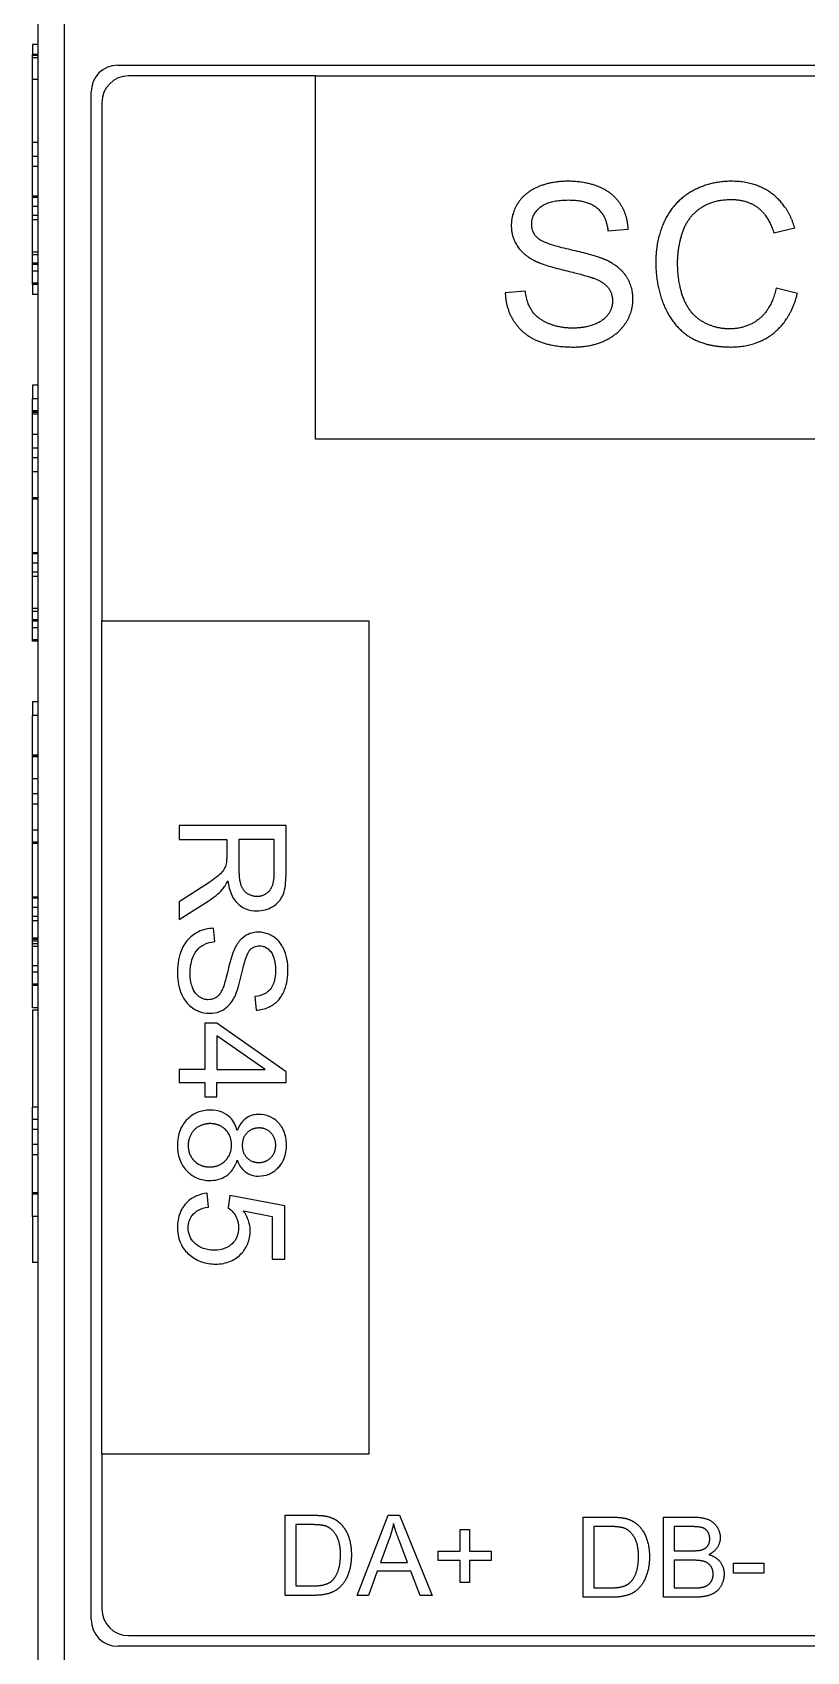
# Model space of a CAD drawing. Header units: millimetres. Extents: x -1721 to 4288, y -273 to 2028.
# Drawn here: x 110.24 to 121.84, y 369.57 to 393.82 of the extents above; entities that cross this region are included whole.
import ezdxf

# ---------------------------------------------------------------- set-up
doc = ezdxf.new("R2010")
doc.units = ezdxf.units.MM
doc.header["$LTSCALE"] = 5
doc.header["$MEASUREMENT"] = 0
doc.layers.add('圖框', color=7, linetype='CONTINUOUS')

msp = doc.modelspace()

# ---------------------------------------------------------------- linework, layer by layer
at = {"layer": '圖框'}
for p, q in [((110.323, 406.218), (110.323, 365.892)), ((110.723, 365.892), (110.723, 406.218)), ((110.243, 393.643), (110.243, 393.493)), ((110.323, 393.643), (110.243, 393.643)), ((110.323, 393.493), (110.243, 393.493)), ((110.243, 393.443), (110.243, 393.477)), ((110.323, 393.477), (110.243, 393.477)), ((110.243, 393.119), (110.243, 393.443)), ((110.323, 393.443), (110.243, 393.443)), ((110.243, 392.176), (110.243, 393.119)), ((110.323, 393.119), (110.243, 393.119)), ((111.523, 393.332), (143.523, 393.332)), ((114.483, 393.172), (111.683, 393.172)), ((114.483, 387.732), (114.483, 393.172)), ((114.483, 393.172), (140.083, 393.172)), ((111.123, 370.052), (111.123, 392.932)), ((111.283, 392.772), (111.283, 385.012)), ((110.323, 392.176), (110.243, 392.176)), ((110.323, 391.966), (110.243, 391.966)), ((110.243, 391.368), (110.243, 391.816)), ((110.323, 391.816), (110.243, 391.816)), ((110.323, 391.368), (110.243, 391.368)), ((110.243, 391.215), (110.243, 391.352)), ((110.323, 391.352), (110.243, 391.352)), ((110.323, 391.215), (110.243, 391.215)), ((110.243, 391.015), (110.243, 391.079)), ((110.323, 391.079), (110.243, 391.079)), ((110.323, 391.015), (110.243, 391.015)), ((118.862, 390.852), (119.165, 390.876)), ((121.348, 390.819), (121.66, 390.894)), ((110.323, 390.532), (110.243, 390.532)), ((110.323, 390.49), (110.243, 390.49)), ((110.243, 390.346), (110.243, 390.366)), ((110.323, 390.366), (110.243, 390.366)), ((110.323, 390.346), (110.243, 390.346)), ((110.243, 390.066), (110.243, 390.245)), ((110.323, 390.245), (110.243, 390.245)), ((110.323, 390.066), (110.243, 390.066)), ((110.243, 390.046), (110.243, 389.896)), ((110.323, 390.046), (110.243, 390.046)), ((121.701, 389.914), (121.382, 389.994)), ((110.323, 389.896), (110.243, 389.896)), ((117.625, 389.948), (117.325, 389.923)), ((110.243, 388.54), (110.243, 388.335)), ((110.323, 388.54), (110.243, 388.54)), ((110.323, 388.335), (110.243, 388.335)), ((110.243, 388.154), (110.243, 388.335)), ((110.323, 388.154), (110.243, 388.154)), ((110.243, 388.132), (110.243, 388.138)), ((110.323, 388.138), (110.243, 388.138)), ((110.243, 388.104), (110.243, 388.132)), ((110.323, 388.132), (110.243, 388.132)), ((110.243, 387.8), (110.243, 388.104)), ((110.323, 388.104), (110.243, 388.104)), ((110.323, 387.8), (110.243, 387.8)), ((110.323, 387.595), (110.243, 387.595)), ((140.083, 387.732), (114.483, 387.732)), ((110.243, 387.24), (110.243, 387.45)), ((110.323, 387.45), (110.243, 387.45)), ((110.323, 387.24), (110.243, 387.24)), ((110.323, 386.852), (110.243, 386.852)), ((110.243, 386.029), (110.243, 386.832)), ((110.323, 386.832), (110.243, 386.832)), ((110.323, 386.029), (110.243, 386.029)), ((110.243, 385.876), (110.243, 386.013)), ((110.323, 386.013), (110.243, 386.013)), ((110.323, 385.876), (110.243, 385.876)), ((110.243, 385.676), (110.243, 385.74)), ((110.323, 385.74), (110.243, 385.74)), ((110.323, 385.676), (110.243, 385.676)), ((110.323, 385.193), (110.243, 385.193)), ((110.323, 385.151), (110.243, 385.151)), ((110.243, 385.006), (110.243, 385.027)), ((110.323, 385.027), (110.243, 385.027)), ((110.323, 385.006), (110.243, 385.006)), ((110.243, 384.727), (110.243, 384.906)), ((110.323, 384.906), (110.243, 384.906)), ((111.283, 385.012), (115.283, 385.012)), ((111.283, 372.532), (111.283, 385.012)), ((115.283, 385.012), (115.283, 372.532)), ((110.323, 384.727), (110.243, 384.727)), ((110.323, 384.707), (110.243, 384.707)), ((110.243, 383.797), (110.243, 383.592)), ((110.323, 383.797), (110.243, 383.797)), ((110.323, 383.592), (110.243, 383.592)), ((110.243, 382.997), (110.243, 383.592)), ((110.323, 382.997), (110.243, 382.997)), ((110.243, 382.975), (110.243, 382.981)), ((110.323, 382.981), (110.243, 382.981)), ((110.243, 382.644), (110.243, 382.975)), ((110.323, 382.975), (110.243, 382.975)), ((110.323, 382.644), (110.243, 382.644)), ((110.323, 382.418), (110.243, 382.418)), ((110.243, 381.874), (110.243, 382.265)), ((110.323, 382.265), (110.243, 382.265)), ((110.243, 381.695), (110.243, 381.874)), ((110.323, 381.874), (110.243, 381.874)), ((112.442, 381.945), (112.442, 381.733)), ((114.042, 381.945), (112.442, 381.945)), ((112.442, 381.733), (113.153, 381.733)), ((113.153, 381.733), (113.153, 381.488)), ((113.865, 381.733), (113.336, 381.733)), ((113.336, 381.733), (113.336, 381.278)), ((113.865, 381.227), (113.865, 381.733)), ((114.042, 381.236), (114.042, 381.945)), ((110.323, 381.695), (110.243, 381.695)), ((110.243, 380.873), (110.243, 381.675)), ((110.323, 381.675), (110.243, 381.675)), ((112.775, 381.014), (112.442, 380.802)), ((110.323, 380.873), (110.243, 380.873)), ((110.323, 380.872), (110.243, 380.872)), ((110.243, 380.719), (110.243, 380.856)), ((110.323, 380.856), (110.243, 380.856)), ((112.442, 380.537), (112.877, 380.814)), ((112.442, 380.802), (112.442, 380.537)), ((110.323, 380.719), (110.243, 380.719)), ((110.243, 380.519), (110.243, 380.583)), ((110.323, 380.583), (110.243, 380.583)), ((110.323, 380.519), (110.243, 380.519)), ((110.243, 380.238), (110.243, 380.258)), ((110.323, 380.258), (110.243, 380.258)), ((112.973, 380.206), (112.956, 380.406)), ((110.323, 380.238), (110.243, 380.238)), ((110.323, 380.215), (110.243, 380.215)), ((110.323, 380.173), (110.243, 380.173)), ((110.323, 380.133), (110.243, 380.133)), ((110.323, 379.843), (110.243, 379.843)), ((110.243, 379.571), (110.243, 379.749)), ((110.323, 379.749), (110.243, 379.749)), ((110.323, 379.571), (110.243, 379.571)), ((110.243, 379.215), (110.243, 379.55)), ((110.323, 379.55), (110.243, 379.55)), ((113.576, 379.382), (113.592, 379.18)), ((110.323, 379.215), (110.243, 379.215)), ((110.243, 379.18), (110.243, 377.724)), ((110.323, 379.18), (110.243, 379.18)), ((112.825, 378.987), (112.825, 378.293)), ((113.005, 378.987), (112.825, 378.987)), ((114.042, 378.258), (113.005, 378.987)), ((113.727, 378.293), (113.005, 378.794)), ((113.005, 378.794), (113.005, 378.293)), ((112.442, 378.293), (112.442, 378.097)), ((112.825, 378.293), (112.442, 378.293)), ((112.442, 378.097), (112.825, 378.097)), ((112.825, 378.097), (112.825, 377.881)), ((113.005, 378.293), (113.727, 378.293)), ((113.005, 378.097), (114.042, 378.097)), ((113.005, 377.881), (113.005, 378.097)), ((114.042, 378.097), (114.042, 378.258)), ((112.825, 377.881), (113.005, 377.881)), ((110.243, 377.544), (110.243, 377.724)), ((110.323, 377.724), (110.243, 377.724)), ((110.243, 377.392), (110.243, 377.544)), ((110.323, 377.544), (110.243, 377.544)), ((110.323, 377.392), (110.243, 377.392)), ((110.323, 377.167), (110.243, 377.167)), ((110.243, 376.444), (110.243, 377.014)), ((110.323, 377.014), (110.243, 377.014)), ((110.323, 376.444), (110.243, 376.444)), ((110.243, 376.089), (110.243, 376.424)), ((110.323, 376.424), (110.243, 376.424)), ((112.878, 376.231), (112.861, 376.437)), ((113.199, 376.402), (113.175, 376.217)), ((114.021, 376.247), (113.199, 376.402)), ((113.404, 376.176), (113.833, 376.089)), ((114.021, 375.452), (114.021, 376.247)), ((110.243, 376.089), (110.243, 375.399)), ((110.323, 376.089), (110.243, 376.089)), ((113.833, 376.089), (113.833, 375.452)), ((113.833, 375.452), (114.021, 375.452)), ((110.323, 375.399), (110.243, 375.399)), ((111.283, 372.532), (111.283, 370.212)), ((115.283, 372.532), (111.283, 372.532)), ((114.028, 370.415), (114.028, 371.615)), ((114.028, 371.615), (114.441, 371.615)), ((115.108, 370.415), (115.569, 371.615)), ((115.569, 371.615), (115.741, 371.615)), ((115.741, 371.615), (116.231, 370.415)), ((118.491, 370.387), (118.491, 371.587)), ((118.491, 371.587), (118.905, 371.587)), ((119.696, 370.387), (119.696, 371.587)), ((119.696, 371.587), (120.146, 371.587)), ((114.439, 371.474), (114.187, 371.474)), ((114.187, 371.474), (114.187, 370.557)), ((116.648, 371.076), (116.648, 371.402)), ((116.648, 371.402), (116.787, 371.402)), ((116.787, 371.402), (116.787, 371.076)), ((118.903, 371.445), (118.65, 371.445)), ((118.65, 371.445), (118.65, 370.528)), ((120.094, 371.445), (119.855, 371.445)), ((119.855, 371.445), (119.855, 371.083)), ((115.586, 371.26), (115.454, 370.908)), ((115.862, 370.908), (115.735, 371.24)), ((116.322, 370.939), (116.322, 371.076)), ((116.322, 371.076), (116.648, 371.076)), ((116.787, 371.076), (117.114, 371.076)), ((117.114, 371.076), (117.114, 370.939)), ((119.855, 371.083), (120.114, 371.083)), ((115.454, 370.908), (115.862, 370.908)), ((116.648, 370.939), (116.322, 370.939)), ((116.648, 370.609), (116.648, 370.939)), ((117.114, 370.939), (116.787, 370.939)), ((116.787, 370.939), (116.787, 370.609)), ((120.132, 370.941), (119.855, 370.941)), ((119.855, 370.941), (119.855, 370.528)), ((120.744, 370.747), (120.744, 370.895)), ((120.744, 370.895), (121.198, 370.895)), ((121.198, 370.895), (121.198, 370.747)), ((114.187, 370.557), (114.443, 370.557)), ((115.408, 370.779), (115.276, 370.415)), ((115.911, 370.779), (115.408, 370.779)), ((116.05, 370.415), (115.911, 370.779)), ((116.787, 370.609), (116.648, 370.609)), ((121.198, 370.747), (120.744, 370.747)), ((114.461, 370.415), (114.028, 370.415)), ((115.276, 370.415), (115.108, 370.415)), ((116.231, 370.415), (116.05, 370.415)), ((118.925, 370.387), (118.491, 370.387)), ((118.65, 370.528), (118.906, 370.528)), ((120.153, 370.387), (119.696, 370.387)), ((119.855, 370.528), (120.154, 370.528)), ((163.523, 369.652), (111.523, 369.652)), ((111.683, 369.812), (163.363, 369.812))]:
    msp.add_line(p, q, dxfattribs=at)
for centre, start, end in [((111.523, 392.932), 90, 180), ((111.683, 392.772), 90, 180), ((111.683, 370.212), 180, 270), ((111.523, 370.052), 180, 270)]:
    msp.add_arc(centre, 0.4, start, end, dxfattribs=at)
for points, knots in [([(110.243, 393.477), (110.243, 393.482), (110.243, 393.486), (110.243, 393.491), (110.243, 393.492), (110.243, 393.493)], [-0.01475641, -0.01475641, -0.01475641, -0.01475641, -0.0069555, -0.0069555, 0, 0, 0, 0]), ([(110.243, 391.966), (110.243, 391.99), (110.243, 392.023), (110.243, 392.088), (110.243, 392.134), (110.243, 392.176)], [-0.02575552, -0.02575552, -0.02575552, -0.02575552, -0.01610937, -0.01610937, 0, 0, 0, 0]), ([(110.243, 391.816), (110.243, 391.816), (110.243, 391.817), (110.243, 391.821), (110.243, 391.824), (110.243, 391.838), (110.243, 391.852), (110.243, 391.892), (110.243, 391.928), (110.243, 391.966)], [-0.03001596, -0.03001596, -0.03001596, -0.03001596, -0.02645705, -0.02645705, -0.02306979, -0.02306979, -0.015561, -0.015561, 0, 0, 0, 0]), ([(110.243, 391.352), (110.243, 391.357), (110.243, 391.361), (110.243, 391.367), (110.243, 391.367), (110.243, 391.368)], [-0.01475641, -0.01475641, -0.01475641, -0.01475641, -0.0069555, -0.0069555, 0, 0, 0, 0]), ([(110.243, 391.079), (110.243, 391.099), (110.243, 391.12), (110.243, 391.153), (110.243, 391.168), (110.243, 391.187), (110.243, 391.195), (110.243, 391.207), (110.243, 391.212), (110.243, 391.215)], [-0.02879067, -0.02879067, -0.02879067, -0.02879067, -0.01974369, -0.01974369, -0.01356803, -0.01356803, -0.00979992, -0.00979992, -0.00657352, -0.00657352, -0.00657352, -0.00657352]), ([(110.243, 390.532), (110.243, 390.585), (110.243, 390.639), (110.243, 390.736), (110.243, 390.781), (110.243, 390.876), (110.243, 390.911), (110.243, 390.959), (110.243, 390.979), (110.243, 391.008), (110.243, 391.012), (110.243, 391.015)], [-0.06138969, -0.06138969, -0.06138969, -0.06138969, -0.05025808, -0.05025808, -0.04073638, -0.04073638, -0.02822185, -0.02822185, -0.01465135, -0.01465135, 0, 0, 0, 0]), ([(110.243, 390.49), (110.243, 390.498), (110.243, 390.507), (110.243, 390.52), (110.243, 390.526), (110.243, 390.532)], [-0.005067663, -0.005067663, -0.005067663, -0.005067663, -0.002048014, -0.002048014, 0, 0, 0, 0]), ([(110.243, 390.046), (110.243, 390.047), (110.243, 390.05), (110.243, 390.061), (110.243, 390.063), (110.243, 390.066)], [-0.05278395, -0.05278395, -0.05278395, -0.05278395, -0.04373737, -0.04373737, -0.04119429, -0.04119429, -0.04119429, -0.04119429]), ([(110.243, 388.138), (110.243, 388.143), (110.243, 388.147), (110.243, 388.152), (110.243, 388.153), (110.243, 388.154)], [-0.01475641, -0.01475641, -0.01475641, -0.01475641, -0.0069555, -0.0069555, 0, 0, 0, 0]), ([(110.243, 387.595), (110.243, 387.624), (110.243, 387.654), (110.243, 387.706), (110.243, 387.723), (110.243, 387.756), (110.243, 387.77), (110.243, 387.795), (110.243, 387.798), (110.243, 387.8)], [-0.04011513, -0.04011513, -0.04011513, -0.04011513, -0.03407848, -0.03407848, -0.02812131, -0.02812131, -0.01881097, -0.01881097, 0, 0, 0, 0]), ([(110.243, 387.45), (110.243, 387.478), (110.243, 387.51), (110.243, 387.556), (110.243, 387.578), (110.243, 387.595)], [-0.0173246, -0.0173246, -0.0173246, -0.0173246, -0.00648976, -0.00648976, 0, 0, 0, 0]), ([(110.243, 386.852), (110.243, 386.888), (110.243, 386.925), (110.243, 387.055), (110.243, 387.148), (110.243, 387.24)], [-0.04923655, -0.04923655, -0.04923655, -0.04923655, -0.03458871, -0.03458871, 0, 0, 0, 0]), ([(110.243, 386.832), (110.243, 386.833), (110.243, 386.834), (110.243, 386.842), (110.243, 386.847), (110.243, 386.852)], [-0.09569168, -0.09569168, -0.09569168, -0.09569168, -0.06490551, -0.06490551, -0.04542619, -0.04542619, -0.04542619, -0.04542619]), ([(110.243, 386.013), (110.243, 386.018), (110.243, 386.022), (110.243, 386.027), (110.243, 386.028), (110.243, 386.029)], [-0.01475641, -0.01475641, -0.01475641, -0.01475641, -0.0069555, -0.0069555, 0, 0, 0, 0]), ([(110.243, 385.74), (110.243, 385.76), (110.243, 385.781), (110.243, 385.814), (110.243, 385.828), (110.243, 385.848), (110.243, 385.855), (110.243, 385.868), (110.243, 385.872), (110.243, 385.876)], [-0.02879067, -0.02879067, -0.02879067, -0.02879067, -0.01974369, -0.01974369, -0.01356803, -0.01356803, -0.00979992, -0.00979992, -0.00657352, -0.00657352, -0.00657352, -0.00657352]), ([(110.243, 385.193), (110.243, 385.246), (110.243, 385.3), (110.243, 385.397), (110.243, 385.441), (110.243, 385.536), (110.243, 385.572), (110.243, 385.62), (110.243, 385.64), (110.243, 385.669), (110.243, 385.673), (110.243, 385.676)], [-0.06138969, -0.06138969, -0.06138969, -0.06138969, -0.05025808, -0.05025808, -0.04073638, -0.04073638, -0.02822185, -0.02822185, -0.01465135, -0.01465135, 0, 0, 0, 0]), ([(110.243, 385.151), (110.243, 385.159), (110.243, 385.167), (110.243, 385.181), (110.243, 385.187), (110.243, 385.193)], [-0.005067663, -0.005067663, -0.005067663, -0.005067663, -0.002048014, -0.002048014, 0, 0, 0, 0]), ([(110.243, 384.707), (110.243, 384.708), (110.243, 384.71), (110.243, 384.721), (110.243, 384.724), (110.243, 384.727)], [-0.05278395, -0.05278395, -0.05278395, -0.05278395, -0.04373737, -0.04373737, -0.04119429, -0.04119429, -0.04119429, -0.04119429]), ([(110.243, 382.981), (110.243, 382.986), (110.243, 382.99), (110.243, 382.995), (110.243, 382.996), (110.243, 382.997)], [-0.01475641, -0.01475641, -0.01475641, -0.01475641, -0.0069555, -0.0069555, 0, 0, 0, 0]), ([(110.243, 382.418), (110.243, 382.45), (110.243, 382.481), (110.243, 382.542), (110.243, 382.56), (110.243, 382.6), (110.243, 382.616), (110.243, 382.638), (110.243, 382.641), (110.243, 382.644)], [-0.02885616, -0.02885616, -0.02885616, -0.02885616, -0.02509201, -0.02509201, -0.02107395, -0.02107395, -0.01295694, -0.01295694, 0, 0, 0, 0]), ([(110.243, 382.265), (110.243, 382.295), (110.243, 382.328), (110.243, 382.376), (110.243, 382.4), (110.243, 382.418)], [-0.01829391, -0.01829391, -0.01829391, -0.01829391, -0.00692608, -0.00692608, 0, 0, 0, 0]), ([(110.243, 381.675), (110.243, 381.677), (110.243, 381.679), (110.243, 381.69), (110.243, 381.693), (110.243, 381.695)], [-0.0373838, -0.0373838, -0.0373838, -0.0373838, -0.02693894, -0.02693894, -0.0245524, -0.0245524, -0.0245524, -0.0245524]), ([(113.153, 381.488), (113.153, 381.465), (113.152, 381.44), (113.15, 381.403), (113.148, 381.385), (113.145, 381.37)], [-0.01427794, -0.01427794, -0.01427794, -0.01427794, -0.00565959, -0.00565959, 0, 0, 0, 0]), ([(113.145, 381.37), (113.139, 381.344), (113.129, 381.32), (113.1, 381.267), (113.081, 381.245), (113.024, 381.188), (112.958, 381.132), (112.775, 381.014)], [-0.1699929, -0.1699929, -0.1699929, -0.1699929, -0.1320455, -0.1320455, -0.0816712, -0.0816712, 0, 0, 0, 0]), ([(113.605, 380.666), (113.647, 380.666), (113.689, 380.671), (113.769, 380.693), (113.807, 380.709), (113.873, 380.749), (113.912, 380.777), (113.983, 380.866), (114.001, 380.912), (114.035, 381.032), (114.042, 381.136), (114.042, 381.236)], [-0.110073, -0.110073, -0.110073, -0.110073, -0.0903426, -0.0903426, -0.070916, -0.070916, -0.0544789, -0.0544789, -0.0374274, -0.0374274, 0, 0, 0, 0]), ([(112.877, 380.814), (112.918, 380.84), (112.957, 380.868), (113.028, 380.927), (113.061, 380.957), (113.09, 380.989)], [-0.0345865, -0.0345865, -0.0345865, -0.0345865, -0.01646863, -0.01646863, 0, 0, 0, 0]), ([(113.09, 380.989), (113.105, 381.006), (113.118, 381.025), (113.144, 381.066), (113.158, 381.092), (113.17, 381.116)], [-0.01846797, -0.01846797, -0.01846797, -0.01846797, -0.01028737, -0.01028737, 0, 0, 0, 0]), ([(113.17, 381.116), (113.18, 381.043), (113.198, 380.968), (113.251, 380.856), (113.278, 380.815), (113.336, 380.758), (113.377, 380.723), (113.492, 380.676), (113.548, 380.666), (113.605, 380.666)], [-0.1428551, -0.1428551, -0.1428551, -0.1428551, -0.085047, -0.085047, -0.0465023, -0.0465023, -0.0214653, -0.0214653, 0, 0, 0, 0]), ([(110.243, 380.856), (110.243, 380.861), (110.243, 380.865), (110.243, 380.871), (110.243, 380.871), (110.243, 380.872)], [-0.01475641, -0.01475641, -0.01475641, -0.01475641, -0.0069555, -0.0069555, 0, 0, 0, 0]), ([(110.243, 380.583), (110.243, 380.603), (110.243, 380.624), (110.243, 380.657), (110.243, 380.672), (110.243, 380.691), (110.243, 380.699), (110.243, 380.711), (110.243, 380.716), (110.243, 380.719)], [-0.02879067, -0.02879067, -0.02879067, -0.02879067, -0.01974369, -0.01974369, -0.01356803, -0.01356803, -0.00979992, -0.00979992, -0.00657352, -0.00657352, -0.00657352, -0.00657352]), ([(110.243, 380.258), (110.243, 380.298), (110.243, 380.339), (110.243, 380.402), (110.243, 380.423), (110.243, 380.468), (110.243, 380.485), (110.243, 380.512), (110.243, 380.516), (110.243, 380.519)], [-0.04219935, -0.04219935, -0.04219935, -0.04219935, -0.03344935, -0.03344935, -0.02705613, -0.02705613, -0.01757714, -0.01757714, 0, 0, 0, 0]), ([(112.956, 380.406), (112.917, 380.405), (112.877, 380.4), (112.801, 380.382), (112.765, 380.37), (112.685, 380.331), (112.627, 380.296), (112.526, 380.185), (112.49, 380.123), (112.427, 379.951), (112.415, 379.834), (112.415, 379.724)], [-0.1423674, -0.1423674, -0.1423674, -0.1423674, -0.1195844, -0.1195844, -0.0976049, -0.0976049, -0.0685264, -0.0685264, -0.0413816, -0.0413816, 0, 0, 0, 0]), ([(113.628, 380.347), (113.584, 380.347), (113.541, 380.34), (113.466, 380.313), (113.427, 380.293), (113.343, 380.221), (113.308, 380.172), (113.281, 380.12)], [-0.065441, -0.065441, -0.065441, -0.065441, -0.04152799, -0.04152799, -0.02220708, -0.02220708, 0, 0, 0, 0]), ([(114.07, 379.782), (114.07, 379.837), (114.065, 379.892), (114.041, 380.012), (114.022, 380.061), (113.986, 380.142), (113.956, 380.187), (113.872, 380.273), (113.821, 380.3), (113.734, 380.337), (113.682, 380.347), (113.628, 380.347)], [-0.06218248, -0.06218248, -0.06218248, -0.06218248, -0.05573517, -0.05573517, -0.0478216, -0.0478216, -0.03541083, -0.03541083, -0.02026342, -0.02026342, 0, 0, 0, 0]), ([(110.243, 380.173), (110.243, 380.179), (110.243, 380.185), (110.243, 380.199), (110.243, 380.207), (110.243, 380.215)], [-0.008072971, -0.008072971, -0.008072971, -0.008072971, -0.003843937, -0.003843937, 0, 0, 0, 0]), ([(110.243, 380.133), (110.243, 380.14), (110.243, 380.15), (110.243, 380.164), (110.243, 380.17), (110.243, 380.173)], [-0.009376737, -0.009376737, -0.009376737, -0.009376737, -0.00339234, -0.00339234, 0, 0, 0, 0]), ([(110.243, 379.843), (110.243, 379.869), (110.243, 379.895), (110.243, 379.95), (110.243, 379.971), (110.243, 380.007), (110.243, 380.027), (110.243, 380.057), (110.243, 380.081), (110.243, 380.133)], [-0.2011873, -0.2011873, -0.2011873, -0.2011873, -0.1675402, -0.1675402, -0.1283039, -0.1283039, -0.0614589, -0.0614589, 0, 0, 0, 0]), ([(112.604, 379.733), (112.604, 379.81), (112.615, 379.886), (112.653, 379.985), (112.675, 380.037), (112.741, 380.116), (112.771, 380.14), (112.859, 380.186), (112.917, 380.2), (112.973, 380.206)], [-0.1207244, -0.1207244, -0.1207244, -0.1207244, -0.0599727, -0.0599727, -0.0371299, -0.0371299, -0.0214066, -0.0214066, 0, 0, 0, 0]), ([(113.281, 380.12), (113.232, 380.028), (113.192, 379.857), (113.14, 379.648), (113.118, 379.564), (113.101, 379.524)], [-0.036386, -0.036386, -0.036386, -0.036386, -0.01650645, -0.01650645, 0, 0, 0, 0]), ([(113.284, 379.404), (113.332, 379.508), (113.374, 379.716), (113.424, 379.91), (113.446, 379.985), (113.48, 380.053), (113.49, 380.069), (113.5, 380.081)], [-0.06008308, -0.06008308, -0.06008308, -0.06008308, -0.02494585, -0.02494585, -0.00595776, -0.00595776, 0, 0, 0, 0]), ([(113.5, 380.081), (113.51, 380.091), (113.52, 380.101), (113.542, 380.117), (113.554, 380.123), (113.591, 380.139), (113.617, 380.143), (113.643, 380.143)], [-0.0202065, -0.0202065, -0.0202065, -0.0202065, -0.01494499, -0.01494499, -0.00986777, -0.00986777, 0, 0, 0, 0]), ([(113.643, 380.143), (113.659, 380.143), (113.674, 380.141), (113.705, 380.134), (113.719, 380.129), (113.762, 380.107), (113.786, 380.086), (113.821, 380.044), (113.842, 380.016), (113.878, 379.904), (113.883, 379.836), (113.883, 379.774)], [-0.1004927, -0.1004927, -0.1004927, -0.1004927, -0.0863041, -0.0863041, -0.072351, -0.072351, -0.0437084, -0.0437084, -0.023361, -0.023361, 0, 0, 0, 0]), ([(113.883, 379.774), (113.883, 379.713), (113.877, 379.649), (113.841, 379.54), (113.819, 379.509), (113.78, 379.462), (113.751, 379.439), (113.674, 379.399), (113.625, 379.387), (113.576, 379.382)], [-0.05189234, -0.05189234, -0.05189234, -0.05189234, -0.04160037, -0.04160037, -0.03257209, -0.03257209, -0.01860069, -0.01860069, 0, 0, 0, 0]), ([(113.592, 379.18), (113.625, 379.181), (113.658, 379.185), (113.722, 379.2), (113.753, 379.21), (113.832, 379.247), (113.878, 379.279), (113.969, 379.374), (113.999, 379.434), (114.056, 379.579), (114.07, 379.681), (114.07, 379.782)], [-0.09384722, -0.09384722, -0.09384722, -0.09384722, -0.0839855, -0.0839855, -0.07443526, -0.07443526, -0.05838334, -0.05838334, -0.03798117, -0.03798117, 0, 0, 0, 0]), ([(110.243, 379.55), (110.243, 379.551), (110.243, 379.552), (110.243, 379.56), (110.243, 379.565), (110.243, 379.571)], [-0.1517437, -0.1517437, -0.1517437, -0.1517437, -0.11471051, -0.11471051, -0.08787949, -0.08787949, -0.08787949, -0.08787949]), ([(112.415, 379.724), (112.415, 379.669), (112.42, 379.615), (112.441, 379.511), (112.456, 379.463), (112.498, 379.37), (112.53, 379.314), (112.634, 379.211), (112.689, 379.182), (112.782, 379.143), (112.837, 379.132), (112.894, 379.132)], [-0.08392399, -0.08392399, -0.08392399, -0.08392399, -0.06784683, -0.06784683, -0.05271779, -0.05271779, -0.03763723, -0.03763723, -0.02151979, -0.02151979, 0, 0, 0, 0]), ([(112.876, 379.336), (112.859, 379.336), (112.842, 379.337), (112.809, 379.345), (112.793, 379.35), (112.756, 379.368), (112.73, 379.384), (112.676, 379.442), (112.655, 379.479), (112.622, 379.565), (112.604, 379.634), (112.604, 379.733)], [-0.1348103, -0.1348103, -0.1348103, -0.1348103, -0.1149017, -0.1149017, -0.0951254, -0.0951254, -0.0671717, -0.0671717, -0.0371384, -0.0371384, 0, 0, 0, 0]), ([(113.101, 379.524), (113.092, 379.498), (113.081, 379.473), (113.056, 379.431), (113.042, 379.412), (113.004, 379.373), (112.981, 379.36), (112.934, 379.341), (112.905, 379.336), (112.876, 379.336)], [-0.03209159, -0.03209159, -0.03209159, -0.03209159, -0.0251106, -0.0251106, -0.01928468, -0.01928468, -0.0110005, -0.0110005, 0, 0, 0, 0]), ([(112.894, 379.132), (112.946, 379.132), (112.996, 379.14), (113.078, 379.171), (113.124, 379.194), (113.219, 379.285), (113.256, 379.343), (113.284, 379.404)], [-0.08444594, -0.08444594, -0.08444594, -0.08444594, -0.04958789, -0.04958789, -0.02508063, -0.02508063, 0, 0, 0, 0]), ([(112.905, 377.682), (112.839, 377.682), (112.774, 377.671), (112.655, 377.622), (112.605, 377.587), (112.528, 377.51), (112.486, 377.459), (112.426, 377.312), (112.415, 377.234), (112.415, 377.155)], [-0.1446951, -0.1446951, -0.1446951, -0.1446951, -0.1009666, -0.1009666, -0.0597373, -0.0597373, -0.0294006, -0.0294006, 0, 0, 0, 0]), ([(113.31, 377.376), (113.3, 377.414), (113.287, 377.45), (113.251, 377.516), (113.23, 377.545), (113.176, 377.599), (113.136, 377.629), (113.026, 377.673), (112.966, 377.682), (112.905, 377.682)], [-0.08478191, -0.08478191, -0.08478191, -0.08478191, -0.06380567, -0.06380567, -0.04433706, -0.04433706, -0.0228373, -0.0228373, 0, 0, 0, 0]), ([(113.636, 377.617), (113.608, 377.617), (113.581, 377.615), (113.53, 377.604), (113.506, 377.596), (113.455, 377.571), (113.421, 377.55), (113.353, 377.474), (113.328, 377.426), (113.31, 377.376)], [-0.06972324, -0.06972324, -0.06972324, -0.06972324, -0.05356298, -0.05356298, -0.0383685, -0.0383685, -0.01984789, -0.01984789, 0, 0, 0, 0]), ([(114.048, 377.159), (114.048, 377.197), (114.045, 377.235), (114.031, 377.306), (114.022, 377.34), (113.99, 377.412), (113.963, 377.46), (113.879, 377.541), (113.838, 377.569), (113.742, 377.608), (113.69, 377.617), (113.636, 377.617)], [-0.1056203, -0.1056203, -0.1056203, -0.1056203, -0.0839814, -0.0839814, -0.0641261, -0.0641261, -0.0388947, -0.0388947, -0.020278, -0.020278, 0, 0, 0, 0]), ([(110.243, 377.167), (110.243, 377.199), (110.243, 377.23), (110.243, 377.291), (110.243, 377.309), (110.243, 377.349), (110.243, 377.365), (110.243, 377.386), (110.243, 377.39), (110.243, 377.392)], [-0.02885616, -0.02885616, -0.02885616, -0.02885616, -0.02509201, -0.02509201, -0.02107395, -0.02107395, -0.01295694, -0.01295694, 0, 0, 0, 0]), ([(110.243, 377.014), (110.243, 377.044), (110.243, 377.077), (110.243, 377.125), (110.243, 377.149), (110.243, 377.167)], [-0.01829391, -0.01829391, -0.01829391, -0.01829391, -0.00692608, -0.00692608, 0, 0, 0, 0]), ([(112.415, 377.155), (112.415, 377.113), (112.418, 377.07), (112.433, 376.99), (112.444, 376.952), (112.485, 376.856), (112.522, 376.805), (112.61, 376.719), (112.658, 376.686), (112.772, 376.639), (112.835, 376.628), (112.899, 376.628)], [-0.1012469, -0.1012469, -0.1012469, -0.1012469, -0.0852471, -0.0852471, -0.0704867, -0.0704867, -0.0461454, -0.0461454, -0.0241114, -0.0241114, 0, 0, 0, 0]), ([(113.631, 376.694), (113.685, 376.694), (113.737, 376.703), (113.837, 376.745), (113.881, 376.776), (113.947, 376.843), (113.984, 376.887), (114.038, 377.019), (114.048, 377.089), (114.048, 377.159)], [-0.1265609, -0.1265609, -0.1265609, -0.1265609, -0.0899528, -0.0899528, -0.0533505, -0.0533505, -0.0262792, -0.0262792, 0, 0, 0, 0]), ([(112.899, 376.628), (112.937, 376.628), (112.974, 376.632), (113.045, 376.648), (113.078, 376.66), (113.148, 376.697), (113.189, 376.727), (113.264, 376.817), (113.291, 376.872), (113.31, 376.931)], [-0.07938179, -0.07938179, -0.07938179, -0.07938179, -0.06121279, -0.06121279, -0.04414604, -0.04414604, -0.02299251, -0.02299251, 0, 0, 0, 0]), ([(113.31, 376.931), (113.321, 376.903), (113.333, 376.875), (113.363, 376.827), (113.38, 376.805), (113.436, 376.749), (113.473, 376.73), (113.54, 376.702), (113.585, 376.694), (113.631, 376.694)], [-0.03867587, -0.03867587, -0.03867587, -0.03867587, -0.03277683, -0.03277683, -0.02745294, -0.02745294, -0.017121, -0.017121, 0, 0, 0, 0]), ([(110.243, 376.424), (110.243, 376.425), (110.243, 376.426), (110.243, 376.435), (110.243, 376.439), (110.243, 376.444)], [-0.11241521, -0.11241521, -0.11241521, -0.11241521, -0.09520949, -0.09520949, -0.08507152, -0.08507152, -0.08507152, -0.08507152]), ([(112.861, 376.437), (112.803, 376.431), (112.746, 376.418), (112.641, 376.371), (112.596, 376.34), (112.526, 376.27), (112.485, 376.221), (112.426, 376.075), (112.415, 375.999), (112.415, 375.922)], [-0.1388867, -0.1388867, -0.1388867, -0.1388867, -0.0978389, -0.0978389, -0.0589204, -0.0589204, -0.0287339, -0.0287339, 0, 0, 0, 0]), ([(112.576, 375.924), (112.576, 375.957), (112.58, 375.99), (112.601, 376.052), (112.616, 376.08), (112.663, 376.142), (112.694, 376.165), (112.77, 376.207), (112.824, 376.223), (112.878, 376.231)], [-0.04940578, -0.04940578, -0.04940578, -0.04940578, -0.04073303, -0.04073303, -0.03236477, -0.03236477, -0.02049862, -0.02049862, 0, 0, 0, 0]), ([(113.175, 376.217), (113.203, 376.199), (113.228, 376.177), (113.266, 376.132), (113.288, 376.101), (113.323, 376.018), (113.331, 375.973), (113.331, 375.926)], [-0.05553641, -0.05553641, -0.05553641, -0.05553641, -0.03374381, -0.03374381, -0.01755842, -0.01755842, 0, 0, 0, 0]), ([(113.504, 375.874), (113.504, 375.926), (113.495, 375.978), (113.461, 376.081), (113.436, 376.13), (113.404, 376.176)], [-0.04070739, -0.04070739, -0.04070739, -0.04070739, -0.02084609, -0.02084609, 0, 0, 0, 0]), ([(112.415, 375.922), (112.415, 375.874), (112.42, 375.826), (112.441, 375.735), (112.457, 375.693), (112.512, 375.594), (112.556, 375.545), (112.609, 375.503)], [-0.06034523, -0.06034523, -0.06034523, -0.06034523, -0.04220532, -0.04220532, -0.02530097, -0.02530097, 0, 0, 0, 0]), ([(112.967, 375.585), (112.934, 375.585), (112.9, 375.587), (112.838, 375.599), (112.808, 375.607), (112.725, 375.643), (112.689, 375.675), (112.637, 375.728), (112.615, 375.761), (112.583, 375.838), (112.576, 375.88), (112.576, 375.924)], [-0.05761031, -0.05761031, -0.05761031, -0.05761031, -0.05053719, -0.05053719, -0.04407483, -0.04407483, -0.03127154, -0.03127154, -0.01625751, -0.01625751, 0, 0, 0, 0]), ([(113.331, 375.926), (113.331, 375.876), (113.323, 375.826), (113.287, 375.742), (113.265, 375.709), (113.214, 375.66), (113.181, 375.633), (113.079, 375.592), (113.023, 375.585), (112.967, 375.585)], [-0.1029437, -0.1029437, -0.1029437, -0.1029437, -0.0689696, -0.0689696, -0.0410716, -0.0410716, -0.0208602, -0.0208602, 0, 0, 0, 0]), ([(112.986, 375.376), (113.025, 375.376), (113.065, 375.379), (113.14, 375.394), (113.176, 375.404), (113.28, 375.449), (113.331, 375.491), (113.409, 375.572), (113.443, 375.622), (113.493, 375.741), (113.504, 375.806), (113.504, 375.874)], [-0.08728226, -0.08728226, -0.08728226, -0.08728226, -0.07715558, -0.07715558, -0.0676886, -0.0676886, -0.04819048, -0.04819048, -0.02520955, -0.02520955, 0, 0, 0, 0]), ([(112.609, 375.503), (112.661, 375.461), (112.719, 375.429), (112.848, 375.386), (112.916, 375.376), (112.986, 375.376)], [-0.05110462, -0.05110462, -0.05110462, -0.05110462, -0.02599581, -0.02599581, 0, 0, 0, 0])]:
    msp.add_open_spline(points, degree=3, knots=knots, dxfattribs=at)
for points, degree in [([(118.262, 391.593), (118.018, 391.593), (117.621, 391.428), (117.415, 391.114), (117.415, 390.931)], 2), ([(119.165, 390.876), (119.158, 391.086), (118.937, 391.421), (118.529, 391.593), (118.262, 391.593)], 2), ([(120.713, 391.593), (120.395, 391.593), (119.866, 391.304), (119.579, 390.744), (119.579, 390.369)], 2), ([(121.66, 390.894), (121.563, 391.225), (121.073, 391.593), (120.713, 391.593)], 2), ([(117.72, 390.953), (117.72, 391.101), (117.985, 391.313), (118.274, 391.313)], 2), ([(118.274, 391.313), (118.552, 391.313), (118.838, 391.081), (118.862, 390.852)], 2), ([(119.906, 390.371), (119.906, 390.609), (120.056, 391.055), (120.429, 391.32), (120.706, 391.32)], 2), ([(120.706, 391.32), (120.947, 391.32), (121.263, 391.081), (121.348, 390.819)], 2), ([(117.415, 390.931), (117.415, 390.766), (117.583, 390.499), (117.755, 390.409)], 2), ([(117.813, 390.739), (117.72, 390.823), (117.72, 390.953)], 2), ([(118.829, 390.415), (118.684, 390.481), (117.907, 390.656), (117.813, 390.739)], 2), ([(110.243, 390.366), (110.243, 390.406), (110.243, 390.449), (110.243, 390.49)], 3), ([(110.243, 390.245), (110.243, 390.277), (110.243, 390.311), (110.243, 390.346)], 3), ([(117.755, 390.409), (117.888, 390.338), (118.552, 390.179), (118.649, 390.14)], 2), ([(119.237, 389.829), (119.237, 390.022), (119.037, 390.318), (118.829, 390.415)], 2), ([(119.579, 390.369), (119.579, 390.025), (119.833, 389.427), (120.32, 389.111), (120.707, 389.111)], 2), ([(120.68, 389.383), (120.46, 389.383), (120.085, 389.608), (119.906, 390.065), (119.906, 390.371)], 2), ([(118.649, 390.14), (118.801, 390.084), (118.931, 389.915), (118.931, 389.802)], 2), ([(121.382, 389.994), (121.316, 389.69), (120.947, 389.383), (120.68, 389.383)], 2), ([(117.325, 389.923), (117.332, 389.681), (117.583, 389.301), (118.022, 389.111), (118.349, 389.111)], 2), ([(118.335, 389.394), (118.13, 389.394), (117.802, 389.537), (117.647, 389.767), (117.625, 389.948)], 2), ([(118.931, 389.802), (118.931, 389.69), (118.796, 389.502), (118.516, 389.394), (118.335, 389.394)], 2), ([(118.349, 389.111), (118.606, 389.111), (119.017, 389.299), (119.237, 389.637), (119.237, 389.829)], 2), ([(120.707, 389.111), (121.082, 389.111), (121.6, 389.522), (121.701, 389.914)], 2), ([(110.243, 385.027), (110.243, 385.067), (110.243, 385.11), (110.243, 385.151)], 3), ([(110.243, 384.906), (110.243, 384.938), (110.243, 384.972), (110.243, 385.006)], 3), ([(113.336, 381.278), (113.336, 381.133), (113.395, 380.97), (113.528, 380.885), (113.605, 380.885)], 2), ([(113.605, 380.885), (113.718, 380.885), (113.865, 381.049), (113.865, 381.227)], 2), ([(110.243, 380.872), (110.243, 380.873), (110.243, 380.873), (110.243, 380.873)], 3), ([(110.243, 380.215), (110.243, 380.222), (110.243, 380.23), (110.243, 380.238)], 3), ([(110.243, 379.749), (110.243, 379.779), (110.243, 379.811), (110.243, 379.843)], 3), ([(112.904, 377.48), (112.82, 377.48), (112.662, 377.4), (112.576, 377.244), (112.576, 377.154)], 2), ([(113.225, 377.16), (113.225, 377.299), (113.042, 377.48), (112.904, 377.48)], 2), ([(113.643, 377.415), (113.529, 377.415), (113.386, 377.27), (113.386, 377.154)], 2), ([(113.887, 377.155), (113.887, 377.269), (113.743, 377.415), (113.643, 377.415)], 2), ([(112.576, 377.154), (112.576, 377.013), (112.758, 376.831), (112.897, 376.831)], 2), ([(112.897, 376.831), (113.039, 376.831), (113.225, 377.019), (113.225, 377.16)], 2), ([(113.386, 377.154), (113.386, 377.041), (113.528, 376.897), (113.632, 376.897)], 2), ([(113.632, 376.897), (113.739, 376.897), (113.887, 377.044), (113.887, 377.155)], 2), ([(114.441, 371.615), (114.581, 371.615), (114.655, 371.598)], 2), ([(114.655, 371.598), (114.759, 371.574), (114.831, 371.512)], 2), ([(118.905, 371.587), (119.044, 371.587), (119.119, 371.569)], 2), ([(119.119, 371.569), (119.222, 371.545), (119.294, 371.483)], 2), ([(120.146, 371.587), (120.283, 371.587), (120.449, 371.513), (120.544, 371.363), (120.544, 371.279)], 2), ([(114.644, 371.449), (114.58, 371.474), (114.439, 371.474)], 2), ([(114.857, 371.025), (114.857, 371.213), (114.733, 371.415), (114.644, 371.449)], 2), ([(114.831, 371.512), (114.926, 371.433), (115.02, 371.183), (115.02, 371.022)], 2), ([(115.651, 371.489), (115.628, 371.374), (115.586, 371.26)], 2), ([(115.735, 371.24), (115.679, 371.392), (115.651, 371.489)], 2), ([(119.108, 371.42), (119.044, 371.445), (118.903, 371.445)], 2), ([(119.32, 370.996), (119.32, 371.184), (119.196, 371.386), (119.108, 371.42)], 2), ([(119.294, 371.483), (119.389, 371.404), (119.484, 371.154), (119.484, 370.993)], 2), ([(120.387, 371.261), (120.387, 371.32), (120.33, 371.411), (120.223, 371.445), (120.094, 371.445)], 2), ([(120.544, 371.279), (120.544, 371.202), (120.46, 371.067), (120.375, 371.025)], 2), ([(120.114, 371.083), (120.22, 371.083), (120.266, 371.096)], 2), ([(120.266, 371.096), (120.326, 371.115), (120.387, 371.198), (120.387, 371.261)], 2), ([(115.02, 371.022), (115.02, 370.886), (114.956, 370.674), (114.857, 370.536), (114.738, 370.457), (114.57, 370.415), (114.461, 370.415)], 2), ([(114.737, 370.641), (114.793, 370.698), (114.857, 370.888), (114.857, 371.025)], 2), ([(119.484, 370.993), (119.484, 370.857), (119.419, 370.645), (119.32, 370.507), (119.201, 370.428), (119.034, 370.387), (118.925, 370.387)], 2), ([(119.2, 370.613), (119.257, 370.669), (119.32, 370.86), (119.32, 370.996)], 2), ([(120.438, 370.735), (120.438, 370.802), (120.368, 370.901), (120.246, 370.941), (120.132, 370.941)], 2), ([(120.375, 371.025), (120.485, 370.993), (120.602, 370.839), (120.602, 370.734)], 2), ([(114.443, 370.557), (114.562, 370.557), (114.697, 370.601), (114.737, 370.641)], 2), ([(118.906, 370.528), (119.025, 370.528), (119.161, 370.572), (119.2, 370.613)], 2), ([(120.602, 370.734), (120.602, 370.65), (120.531, 370.506), (120.427, 370.427), (120.268, 370.387), (120.153, 370.387)], 2), ([(120.262, 370.534), (120.317, 370.544), (120.391, 370.59), (120.438, 370.677), (120.438, 370.735)], 2), ([(120.154, 370.528), (120.231, 370.528), (120.262, 370.534)], 2)]:
    msp.add_open_spline(points, degree=degree, dxfattribs=at)

doc.saveas('drawing.dxf')
